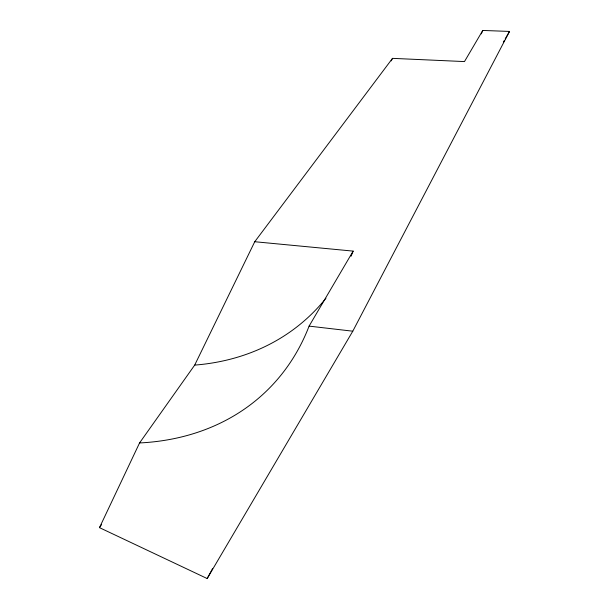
<?xml version="1.0" encoding="UTF-8"?>
<svg xmlns="http://www.w3.org/2000/svg" width="609" height="609" viewBox="0 0 609 609"><rect width="100%" height="100%" fill="white"/><g stroke="black" fill="none" stroke-linecap="round" stroke-linejoin="round"><path stroke-width="0.91" d="M99.48 527.638L139.552 442.956L194.69 365.103L254.745 241.727L392.516 58.357L464.477 61.578L482.762 30.45L509.52 31.432L352.786 331.197L207.182 578.55L99.48 527.638L101.627 524.501M391.214 60.885L392.516 58.357M207.182 578.55L212.61 568.501M503.339 42.15L504.29 40.498M505.242 38.854L509.52 31.432M139.552 442.956A312.6 232.63 45.6 0 0 309.09 326.119L353.151 251.114L254.745 241.727M309.09 326.119L352.786 331.197M482.762 30.45A184.398 166.767 60.3 0 1 481.285 33.868M325.96 298.235A279.653 220.001 47.4 0 1 194.69 365.103M353.151 251.114A279.653 220.001 47.4 0 1 351.035 256.237"/></g></svg>
